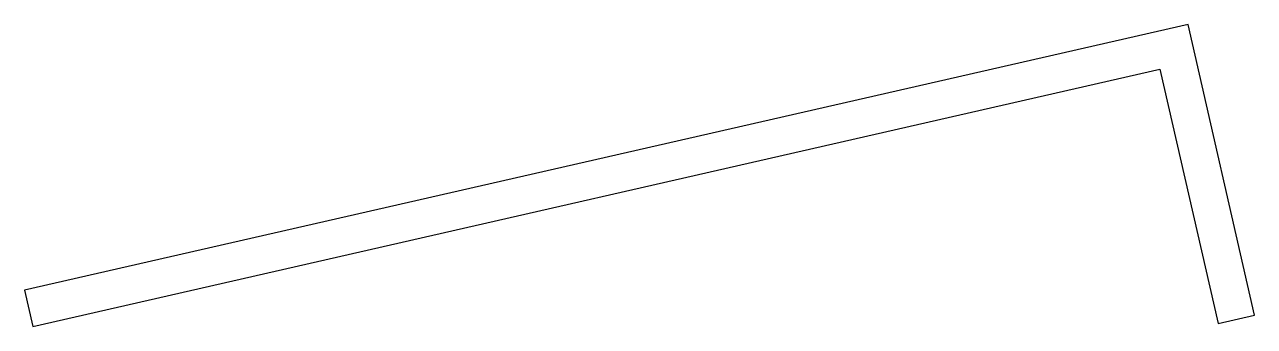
# Model space of a CAD drawing. Header units: inches. Extents: x -61 to 43, y -1 to 25.
import ezdxf

# ---------------------------------------------------------------- set-up
doc = ezdxf.new("R2010")
doc.units = ezdxf.units.IN
doc.header["$MEASUREMENT"] = 0

msp = doc.modelspace()

# ---------------------------------------------------------------- linework, layer by layer
at = {"color": 7}
for p, q in [((37.72, 24.74), (-61.33, 2.11)), ((43.37, -0.02), (37.72, 24.74)), ((-60.62, -0.98), (35.33, 20.94)), ((35.33, 20.94), (40.28, -0.73)), ((-61.33, 2.11), (-60.62, -0.98)), ((40.28, -0.73), (43.37, -0.02))]:
    msp.add_line(p, q, dxfattribs=at)

doc.saveas('drawing.dxf')
